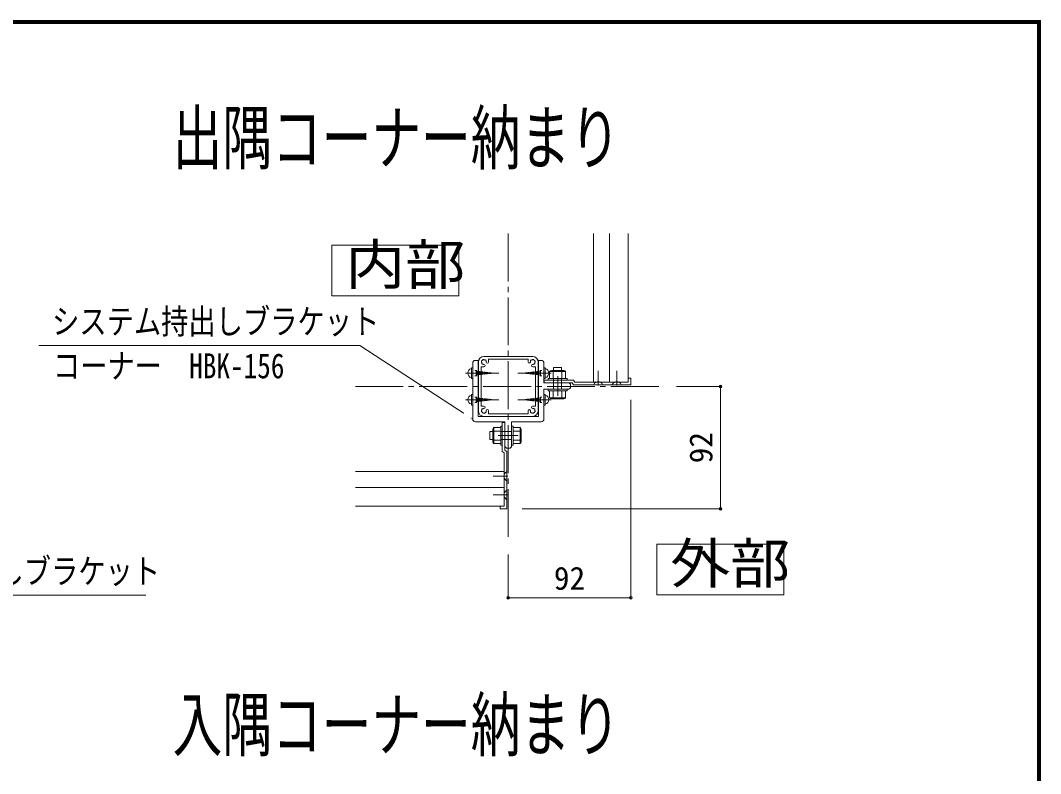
# Model space of a CAD drawing. Units: millimetres at full size. Extents: x -1603 to 1599, y -1129 to 1133.
# Drawn here: x 833 to 1599, y 567 to 1133 of the extents above; entities that cross this region are included whole.
import ezdxf
from ezdxf.enums import TextEntityAlignment as Align

# ---------------------------------------------------------------- set-up
doc = ezdxf.new("R2010")
doc.units = ezdxf.units.MM
doc.header["$LTSCALE"] = 4
doc.header["$PDMODE"] = 32
doc.header["$PDSIZE"] = 2
doc.linetypes.add('CHAIN2', pattern=[12, 9, -1, 1, -1])
for name, color, linetype, lineweight in [('0-0_0', 7, 'Continuous', 18), ('0-1_1手摺寸法', 3, 'Continuous', 18), ('0-4_2躯体線', 4, 'Continuous', 9), ('0-5_3中心線', 2, 'CHAIN2', 18), ('0-6_41ｱﾙﾐ', 6, 'Continuous', 18), ('0-8_4アルミ', 6, 'Continuous', 18), ('0-9_6ﾊｯﾁﾝｸﾞ', 4, 'Continuous', 9), ('0-E_P4-12', 7, 'Continuous', 18), ('0-F_WAKU', 7, 'Continuous', 18)]:
    doc.layers.add(name, color=color, linetype=linetype, lineweight=lineweight)
doc.styles.add('ＭＳ ゴシック', font='')
doc.styles.get('ＭＳ ゴシック').set_extended_font_data('MS Gothic')

msp = doc.modelspace()

# ---------------------------------------------------------------- linework, layer by layer
at = {"layer": '0-0_0'}
for points in [[(1172.536, 833.77), (1087.781, 888.923), (846.613, 888.923)], [(644.721, 734.405), (685.804, 701.32), (926.972, 701.32)], [(623.178, 581.407), (685.804, 701.32), (926.972, 701.32)]]:
    msp.add_lwpolyline(points, dxfattribs=at)
at = {"layer": '0-1_1手摺寸法'}
for p, q in [((1325.665, 858.27), (1358.577, 858.27)), ((1358.577, 766.27), (1358.577, 858.27)), ((1358.577, 853.67), (1358.577, 770.87)), ((1291.286, 848.07), (1291.286, 699.528)), ((1209.786, 766.27), (1358.577, 766.27)), ((1199.286, 731.891), (1199.286, 699.528)), ((1291.286, 699.528), (1199.286, 699.528)), ((1203.886, 699.528), (1286.686, 699.528))]:
    msp.add_line(p, q, dxfattribs=at)
for p in [(1358.577, 858.27), (1358.577, 766.27), (1199.286, 699.528), (1291.286, 699.528)]:
    msp.add_point(p, dxfattribs=at)
at = {"layer": '0-4_2躯体線'}
for p, q in [((1171.536, 872.27), (1171.536, 864.27)), ((1172.536, 872.27), (1171.536, 872.27)), ((1172.536, 868.27), (1192.08, 868.27)), ((1175.536, 870.27), (1174.036, 870.27)), ((1175.536, 866.27), (1174.036, 866.27)), ((1175.198, 869.888), (1175.198, 866.652)), ((1175.998, 869.798), (1175.998, 866.742)), ((1176.798, 869.708), (1176.798, 866.832)), ((1177.598, 869.618), (1177.598, 866.922)), ((1178.398, 869.529), (1178.398, 867.012)), ((1179.198, 869.439), (1179.198, 867.102)), ((1179.998, 869.349), (1179.998, 867.192)), ((1180.798, 869.259), (1180.798, 867.282)), ((1181.598, 869.169), (1181.598, 867.371)), ((1182.398, 869.079), (1182.398, 867.461)), ((1183.198, 868.989), (1183.198, 867.551)), ((1183.998, 868.9), (1183.998, 867.641)), ((1184.798, 868.81), (1184.798, 867.731)), ((1185.598, 868.72), (1185.598, 867.821)), ((1186.398, 868.63), (1186.398, 867.911)), ((1187.198, 868.54), (1187.198, 868)), ((1187.998, 868.45), (1187.998, 868.09)), ((1188.798, 868.36), (1188.798, 868.18)), ((1226.036, 868.27), (1206.492, 868.27)), ((1209.774, 868.36), (1209.774, 868.18)), ((1210.574, 868.45), (1210.574, 868.09)), ((1211.374, 868.54), (1211.374, 868)), ((1212.174, 868.63), (1212.174, 867.911)), ((1212.974, 868.72), (1212.974, 867.821)), ((1213.774, 868.81), (1213.774, 867.731)), ((1214.574, 868.9), (1214.574, 867.641)), ((1215.374, 868.989), (1215.374, 867.551)), ((1216.174, 869.079), (1216.174, 867.461)), ((1216.974, 869.169), (1216.974, 867.371)), ((1217.774, 869.259), (1217.774, 867.282)), ((1218.574, 869.349), (1218.574, 867.192)), ((1219.374, 869.439), (1219.374, 867.102)), ((1220.174, 869.529), (1220.174, 867.012)), ((1220.974, 869.618), (1220.974, 866.922)), ((1221.774, 869.708), (1221.774, 866.832)), ((1222.574, 869.798), (1222.574, 866.742)), ((1223.036, 870.27), (1224.536, 870.27)), ((1223.036, 866.27), (1224.536, 866.27)), ((1223.374, 869.888), (1223.374, 866.652)), ((1226.036, 872.27), (1227.036, 872.27)), ((1227.036, 872.27), (1227.036, 864.27)), ((1266.786, 858.898), (1266.786, 870.026)), ((1280.786, 858.898), (1280.786, 870.026)), ((1172.536, 864.27), (1171.536, 864.27)), ((1226.036, 864.27), (1227.036, 864.27)), ((1263.411, 859.82), (1263.411, 859.57)), ((1263.411, 859.57), (1270.161, 859.57)), ((1270.161, 859.82), (1270.161, 859.57)), ((1277.411, 859.82), (1277.411, 859.57)), ((1277.411, 859.57), (1284.161, 859.57)), ((1284.161, 859.82), (1284.161, 859.57)), ((1171.536, 852.27), (1171.536, 844.27)), ((1172.536, 852.27), (1171.536, 852.27)), ((1226.036, 852.27), (1227.036, 852.27)), ((1227.036, 852.27), (1227.036, 844.27)), ((1172.536, 844.27), (1171.536, 844.27)), ((1172.536, 848.27), (1192.08, 848.27)), ((1175.536, 850.27), (1174.036, 850.27)), ((1175.536, 846.27), (1174.036, 846.27)), ((1175.198, 849.888), (1175.198, 846.652)), ((1175.998, 849.798), (1175.998, 846.742)), ((1176.798, 849.708), (1176.798, 846.832)), ((1177.598, 849.618), (1177.598, 846.922)), ((1178.398, 849.529), (1178.398, 847.012)), ((1179.198, 849.439), (1179.198, 847.102)), ((1179.998, 849.349), (1179.998, 847.192)), ((1180.798, 849.259), (1180.798, 847.282)), ((1181.598, 849.169), (1181.598, 847.371)), ((1182.398, 849.079), (1182.398, 847.461)), ((1183.198, 848.989), (1183.198, 847.551)), ((1183.998, 848.9), (1183.998, 847.641)), ((1184.798, 848.81), (1184.798, 847.731)), ((1185.598, 848.72), (1185.598, 847.821)), ((1186.398, 848.63), (1186.398, 847.911)), ((1187.198, 848.54), (1187.198, 848)), ((1187.998, 848.45), (1187.998, 848.09)), ((1188.798, 848.36), (1188.798, 848.18)), ((1226.036, 848.27), (1206.492, 848.27)), ((1209.774, 848.36), (1209.774, 848.18)), ((1210.574, 848.45), (1210.574, 848.09)), ((1211.374, 848.54), (1211.374, 848)), ((1212.174, 848.63), (1212.174, 847.911)), ((1212.974, 848.72), (1212.974, 847.821)), ((1213.774, 848.81), (1213.774, 847.731)), ((1214.574, 848.9), (1214.574, 847.641)), ((1215.374, 848.989), (1215.374, 847.551)), ((1216.174, 849.079), (1216.174, 847.461)), ((1216.974, 849.169), (1216.974, 847.371)), ((1217.774, 849.259), (1217.774, 847.282)), ((1218.574, 849.349), (1218.574, 847.192)), ((1219.374, 849.439), (1219.374, 847.102)), ((1220.174, 849.529), (1220.174, 847.012)), ((1220.974, 849.618), (1220.974, 846.922)), ((1221.774, 849.708), (1221.774, 846.832)), ((1222.574, 849.798), (1222.574, 846.742)), ((1223.036, 850.27), (1224.536, 850.27)), ((1223.036, 846.27), (1224.536, 846.27)), ((1223.374, 849.888), (1223.374, 846.652)), ((1226.036, 844.27), (1227.036, 844.27)), ((1198.958, 790.77), (1187.83, 790.77)), ((1198.036, 794.145), (1198.286, 794.145)), ((1198.286, 794.145), (1198.286, 787.395)), ((1198.036, 787.395), (1198.286, 787.395)), ((1198.958, 776.77), (1187.83, 776.77)), ((1198.036, 773.395), (1198.286, 773.395))]:
    msp.add_line(p, q, dxfattribs=at)
msp.add_lwpolyline([(1198.036, 780.145), (1198.286, 780.145), (1198.286, 773.395)], dxfattribs=at)
for centre, radius, start, end in [((1172.325, 868.27), 3.49, 103.067, 256.933), ((1226.247, 868.27), 3.49, 283.067, 76.933), ((1266.786, 857.972), 3.848, 28.699, 151.301), ((1280.786, 857.972), 3.848, 28.699, 151.301), ((1172.325, 848.27), 3.49, 103.067, 256.933), ((1226.247, 848.27), 3.49, 283.067, 76.933), ((1199.884, 790.77), 3.848, 118.699, 241.301), ((1199.884, 776.77), 3.848, 118.699, 241.301)]:
    msp.add_arc(centre, radius, start, end, dxfattribs=at)
at = {"layer": '0-5_3中心線'}
for p, q in [((1199.286, 973.15), (1199.286, 743.391)), ((1084.406, 858.27), (1314.165, 858.27))]:
    msp.add_line(p, q, dxfattribs=at)
at = {"layer": '0-6_41ｱﾙﾐ'}
for p, q in [((1176.786, 876.57), (1176.786, 839.97)), ((1217.586, 880.77), (1180.986, 880.77)), ((1184.486, 878.77), (1184.486, 876.57)), ((1214.086, 878.77), (1184.486, 878.77)), ((1214.086, 878.77), (1214.086, 876.57)), ((1221.786, 876.57), (1221.786, 839.97)), ((1180.986, 843.47), (1178.786, 843.47)), ((1217.586, 843.47), (1219.786, 843.47)), ((1217.586, 835.77), (1180.986, 835.77)), ((1184.486, 837.77), (1184.486, 839.97)), ((1214.086, 837.77), (1184.486, 837.77)), ((1214.086, 837.77), (1214.086, 839.97))]:
    msp.add_line(p, q, dxfattribs=at)
for points in [[(1180.986, 873.07), (1178.786, 873.07), (1178.786, 843.47)], [(1217.586, 873.07), (1219.786, 873.07), (1219.786, 843.47)]]:
    msp.add_lwpolyline(points, dxfattribs=at)
for centre, radius, start, end in [((1180.986, 876.57), 4.2, 90, 180), ((1179.537, 876.958), 0.5, 165, 232.976), ((1179.537, 876.958), 0.5, 97.024, 165), ((1180.986, 876.57), 1.75, 180.359, 195), ((1180.986, 876.57), 1.75, 195, 209.641), ((1179.925, 875.51), 0.5, 157.024, 225), ((1180.986, 876.57), 1.75, 135, 149.641), ((1179.925, 875.51), 0.5, 225, 292.976), ((1180.986, 876.57), 1.75, 120.359, 135), ((1180.598, 878.019), 0.5, 105, 172.976), ((1180.986, 876.57), 1.75, 240.359, 255), ((1180.598, 878.019), 0.5, 37.024, 105), ((1180.986, 876.57), 1.75, 255, 270), ((1180.986, 873.945), 0.875, 270, 90), ((1180.986, 876.57), 1.75, 75, 89.641), ((1180.986, 876.57), 1.75, 60.359, 75), ((1182.046, 877.631), 0.5, 45, 112.976), ((1182.046, 877.631), 0.5, 337.024, 45), ((1180.986, 876.57), 1.75, 15, 29.641), ((1180.986, 876.57), 1.75, 0.359, 15), ((1183.611, 876.57), 0.875, 180, 0), ((1214.961, 876.57), 0.875, 180, 0), ((1217.586, 876.57), 1.75, 165, 179.641), ((1217.586, 876.57), 1.75, 150.359, 165), ((1216.525, 877.631), 0.5, 135, 202.976), ((1216.525, 877.631), 0.5, 67.024, 135), ((1217.586, 873.945), 0.875, 90, 270), ((1217.586, 876.57), 1.75, 105, 119.641), ((1217.586, 876.57), 1.75, 90.359, 105), ((1217.974, 878.019), 0.5, 75, 142.976), ((1217.586, 876.57), 4.2, 0, 90), ((1217.586, 876.57), 1.75, 270, 285), ((1217.586, 876.57), 1.75, 285, 299.641), ((1217.974, 878.019), 0.5, 7.024, 75), ((1218.646, 875.51), 0.5, 247.024, 315), ((1217.586, 876.57), 1.75, 45, 59.641), ((1217.586, 876.57), 1.75, 30.359, 45), ((1218.646, 875.51), 0.5, 315, 22.976), ((1219.035, 876.958), 0.5, 15, 82.976), ((1217.586, 876.57), 1.75, 330.359, 345), ((1217.586, 876.57), 1.75, 345, 359.641), ((1219.035, 876.958), 0.5, 307.024, 15), ((1180.986, 842.595), 0.875, 270, 90), ((1217.586, 842.595), 0.875, 90, 270), ((1180.986, 839.97), 4.2, 180, 270), ((1179.537, 839.582), 0.5, 127.024, 195), ((1179.537, 839.582), 0.5, 195, 262.976), ((1180.986, 839.97), 1.75, 165, 179.641), ((1180.986, 839.97), 1.75, 150.359, 165), ((1179.925, 841.031), 0.5, 135, 202.976), ((1180.986, 839.97), 1.75, 210.359, 225), ((1179.925, 841.031), 0.5, 67.024, 135), ((1180.986, 839.97), 1.75, 225, 239.641), ((1180.598, 838.521), 0.5, 187.024, 255), ((1180.986, 839.97), 1.75, 105, 119.641), ((1180.598, 838.521), 0.5, 255, 322.976), ((1180.986, 839.97), 1.75, 90, 105), ((1180.986, 839.97), 1.75, 270.359, 285), ((1180.986, 839.97), 1.75, 285, 299.641), ((1182.046, 838.91), 0.5, 247.024, 315), ((1182.046, 838.91), 0.5, 315, 22.976), ((1180.986, 839.97), 1.75, 330.359, 345), ((1180.986, 839.97), 1.75, 345, 359.641), ((1183.611, 839.97), 0.875, 0, 180), ((1214.961, 839.97), 0.875, 0, 180), ((1217.586, 839.97), 1.75, 180.359, 195), ((1217.586, 839.97), 1.75, 195, 209.641), ((1216.525, 838.91), 0.5, 157.024, 225), ((1216.525, 838.91), 0.5, 225, 292.976), ((1217.586, 839.97), 1.75, 240.359, 255), ((1217.586, 839.97), 1.75, 255, 269.641), ((1217.974, 838.521), 0.5, 217.024, 285), ((1217.586, 839.97), 1.75, 75, 90), ((1217.586, 839.97), 4.2, 270, 0), ((1217.586, 839.97), 1.75, 60.359, 75), ((1217.974, 838.521), 0.5, 285, 352.976), ((1218.646, 841.031), 0.5, 45, 112.976), ((1217.586, 839.97), 1.75, 300.359, 315), ((1217.586, 839.97), 1.75, 315, 329.641), ((1218.646, 841.031), 0.5, 337.024, 45), ((1219.035, 839.582), 0.5, 277.024, 345), ((1217.586, 839.97), 1.75, 15, 29.641), ((1217.586, 839.97), 1.75, 0.359, 15), ((1219.035, 839.582), 0.5, 345, 52.976)]:
    msp.add_arc(centre, radius, start, end, dxfattribs=at)
at = {"layer": '0-8_4アルミ'}
for p, q in [((1263.286, 973.15), (1263.286, 861.57)), ((1275.286, 973.15), (1275.286, 861.57)), ((1289.286, 973.15), (1289.286, 861.57)), ((1172.536, 875.77), (1172.536, 833.77)), ((1174.536, 877.77), (1176.536, 877.77)), ((1176.536, 877.77), (1176.536, 835.77)), ((1222.036, 877.77), (1222.036, 835.77)), ((1222.036, 877.77), (1224.036, 877.77)), ((1226.036, 875.77), (1226.036, 861.07)), ((1167.036, 868.27), (1182.036, 868.27)), ((1231.536, 868.27), (1216.536, 868.27)), ((1236.536, 851.07), (1236.536, 866.07)), ((1226.036, 861.07), (1244.036, 861.07)), ((1248.161, 863.07), (1226.286, 863.07)), ((1226.286, 861.07), (1226.286, 863.07)), ((1247.161, 861.07), (1226.286, 861.07)), ((1246.036, 858.07), (1246.036, 859.07)), ((1248.286, 859.57), (1247.161, 861.07)), ((1249.286, 861.57), (1248.161, 863.07)), ((1291.286, 859.57), (1248.286, 859.57)), ((1289.286, 861.57), (1249.286, 861.57)), ((1289.286, 861.57), (1289.286, 864.57)), ((1291.286, 864.57), (1289.286, 864.57)), ((1291.286, 859.57), (1291.286, 864.57)), ((1226.036, 856.07), (1244.036, 856.07)), ((1226.036, 856.07), (1226.036, 833.77)), ((1167.036, 848.27), (1182.036, 848.27)), ((1231.536, 848.27), (1216.536, 848.27)), ((1176.536, 835.77), (1222.036, 835.77)), ((1174.536, 831.77), (1196.786, 831.77)), ((1194.786, 809.395), (1194.786, 831.27)), ((1196.786, 831.27), (1194.786, 831.27)), ((1196.786, 831.77), (1196.786, 813.77)), ((1196.786, 810.395), (1196.786, 831.27)), ((1201.786, 831.77), (1224.036, 831.77)), ((1201.786, 831.77), (1201.786, 813.77)), ((1191.786, 821.27), (1206.786, 821.27)), ((1196.286, 808.27), (1194.786, 809.395)), ((1196.286, 768.27), (1196.286, 808.27)), ((1198.286, 809.27), (1196.786, 810.395)), ((1198.286, 766.27), (1198.286, 809.27)), ((1198.786, 811.77), (1199.786, 811.77)), ((1084.406, 794.27), (1196.286, 794.27)), ((1084.406, 782.27), (1196.286, 782.27)), ((1084.406, 768.27), (1196.286, 768.27)), ((1193.286, 766.27), (1193.286, 768.27)), ((1196.286, 768.27), (1193.286, 768.27)), ((1198.286, 766.27), (1193.286, 766.27))]:
    msp.add_line(p, q, dxfattribs=at)
for centre, start, end in [((1174.536, 875.77), 90, 180), ((1224.036, 875.77), 0, 90), ((1244.036, 859.07), 0, 90), ((1244.036, 858.07), 270, 0), ((1174.536, 833.77), 180, 270), ((1224.036, 833.77), 270, 0), ((1198.786, 813.77), 180, 270), ((1199.786, 813.77), 270, 0)]:
    msp.add_arc(centre, 2, start, end, dxfattribs=at)
at = {"layer": '0-9_6ﾊｯﾁﾝｸﾞ'}
for p, q in [((1230.286, 869.445), (1242.286, 869.445)), ((1230.286, 864.195), (1230.286, 869.445)), ((1231.636, 870.195), (1240.936, 870.195)), ((1232.986, 864.195), (1232.986, 869.445)), ((1233.286, 872.445), (1233.286, 870.195)), ((1233.286, 872.445), (1239.286, 872.445)), ((1239.286, 872.445), (1239.286, 870.195)), ((1239.586, 864.195), (1239.586, 869.445)), ((1242.286, 864.195), (1242.286, 869.445)), ((1243.411, 864.195), (1229.161, 864.195)), ((1229.161, 863.07), (1229.161, 864.195)), ((1243.411, 863.07), (1229.161, 863.07)), ((1230.286, 864.195), (1242.286, 864.195)), ((1233.286, 864.195), (1233.286, 856.07)), ((1239.286, 864.195), (1239.286, 856.07)), ((1243.411, 863.07), (1243.411, 864.195)), ((1243.411, 856.07), (1229.161, 856.07)), ((1229.161, 854.945), (1229.161, 856.07)), ((1243.411, 854.945), (1229.161, 854.945)), ((1230.286, 854.945), (1230.286, 849.695)), ((1232.986, 854.945), (1232.986, 849.695)), ((1239.586, 854.945), (1239.586, 849.695)), ((1242.286, 854.945), (1242.286, 849.695)), ((1243.411, 854.945), (1243.411, 856.07)), ((1230.286, 849.695), (1242.286, 849.695)), ((1231.636, 848.945), (1240.936, 848.945)), ((1193.661, 814.145), (1193.661, 828.395)), ((1194.786, 828.395), (1193.661, 828.395)), ((1194.786, 814.145), (1194.786, 828.395)), ((1201.786, 814.145), (1201.786, 828.395)), ((1202.911, 828.395), (1201.786, 828.395)), ((1202.911, 814.145), (1202.911, 828.395)), ((1185.411, 824.27), (1187.661, 824.27)), ((1185.411, 824.27), (1185.411, 818.27)), ((1187.661, 825.92), (1187.661, 816.62)), ((1188.411, 827.27), (1188.411, 815.27)), ((1193.661, 827.27), (1188.411, 827.27)), ((1193.661, 824.57), (1188.411, 824.57)), ((1193.661, 827.27), (1193.661, 815.27)), ((1193.661, 824.27), (1201.786, 824.27)), ((1202.911, 827.27), (1208.161, 827.27)), ((1202.911, 824.57), (1208.161, 824.57)), ((1208.161, 827.27), (1208.161, 815.27)), ((1208.911, 825.92), (1208.911, 816.62)), ((1185.411, 818.27), (1187.661, 818.27)), ((1193.661, 817.97), (1188.411, 817.97)), ((1193.661, 815.27), (1188.411, 815.27)), ((1193.661, 818.27), (1201.786, 818.27)), ((1194.786, 814.145), (1193.661, 814.145)), ((1202.911, 814.145), (1201.786, 814.145)), ((1202.911, 817.97), (1208.161, 817.97)), ((1202.911, 815.27), (1208.161, 815.27))]:
    msp.add_line(p, q, dxfattribs=at)
for centre, radius, start, end in [((1231.636, 868.605), 1.59, 31.891, 148.109), ((1236.286, 862.56), 7.635, 64.391, 115.609), ((1240.936, 868.605), 1.59, 31.891, 148.109), ((1231.636, 850.535), 1.59, 211.891, 328.109), ((1236.286, 856.58), 7.635, 244.391, 295.609), ((1240.936, 850.535), 1.59, 211.891, 328.109), ((1189.251, 825.92), 1.59, 121.891, 238.109), ((1195.296, 821.27), 7.635, 154.391, 205.609), ((1207.321, 825.92), 1.59, 301.891, 58.109), ((1201.276, 821.27), 7.635, 334.391, 25.609), ((1189.251, 816.62), 1.59, 121.891, 238.109), ((1207.321, 816.62), 1.59, 301.891, 58.109)]:
    msp.add_arc(centre, radius, start, end, dxfattribs=at)
at = {"layer": '0-E_P4-12'}
for points in [[(1066.761, 926.268), (1162.087, 926.268), (1162.087, 964.279), (1066.761, 964.279)], [(1310.835, 701.784), (1406.16, 701.784), (1406.16, 739.794), (1310.835, 739.794)]]:
    msp.add_lwpolyline(points, close=True, dxfattribs=at)
at = {"layer": '0-F_WAKU'}
for p, q in [((1599.119, 1133.215), (-1603.281, 1133.215)), ((1598.519, 1132.615), (-1602.681, 1132.615)), ((1597.919, 1132.015), (-1602.081, 1132.015)), ((1597.319, 1131.415), (-1601.481, 1131.415)), ((1596.719, 1130.815), (-1600.881, 1130.815)), ((1596.719, -1126.785), (1596.719, 1130.815)), ((1597.319, -1127.385), (1597.319, 1131.415)), ((1597.919, -1127.985), (1597.919, 1132.015)), ((1598.519, -1128.585), (1598.519, 1132.615)), ((1599.119, -1129.185), (1599.119, 1133.215))]:
    msp.add_line(p, q, dxfattribs=at)

# ---------------------------------------------------------------- texts
at = {"layer": '0-0_0', "style": 'ＭＳ ゴシック'}
for s, height, width, p in [('出隅コーナー納まり', 39.1, 0.7, (947.11, 1013.804)), ('システム持出しブラケット', 18.77, 0.8, (856.588, 892.066)), ('コーナー\u3000HBK-156', 18.77, 0.8, (857.194, 858.714)), ('システム持出しブラケット', 18.77, 0.8, (691.93, 704.463)), ('入隅コーナー納まり', 39.1, 0.7, (947.11, 572.941))]:
    msp.add_text(s, height=height, dxfattribs=dict(at, width=width)).set_placement(p, align=Align.BOTTOM_LEFT)
at = {"layer": '0-1_1手摺寸法', "style": 'ＭＳ ゴシック'}
msp.add_text('92', height=17.27, rotation=90, dxfattribs=at).set_placement((1357.758, 800.494), align=Align.BOTTOM_LEFT)
msp.add_text('92', height=17.27, dxfattribs=at).set_placement((1233.51, 700.347), align=Align.BOTTOM_LEFT)
at = {"layer": '0-E_P4-12', "style": 'ＭＳ ゴシック', "width": 1.1}
for s, p in [('内部', (1076.82, 925.805)), ('外部', (1320.894, 701.32))]:
    msp.add_text(s, height=30.03, dxfattribs=at).set_placement(p, align=Align.BOTTOM_LEFT)

# ---------------------------------------------------------------- next in the draw order: wipeouts: each hides what was drawn before it
msp.add_wipeout([(1165.175, 836.903), (1166.69, 839.232), (1172.536, 833.77), (1172.536, 833.77)])

doc.saveas('drawing.dxf')
